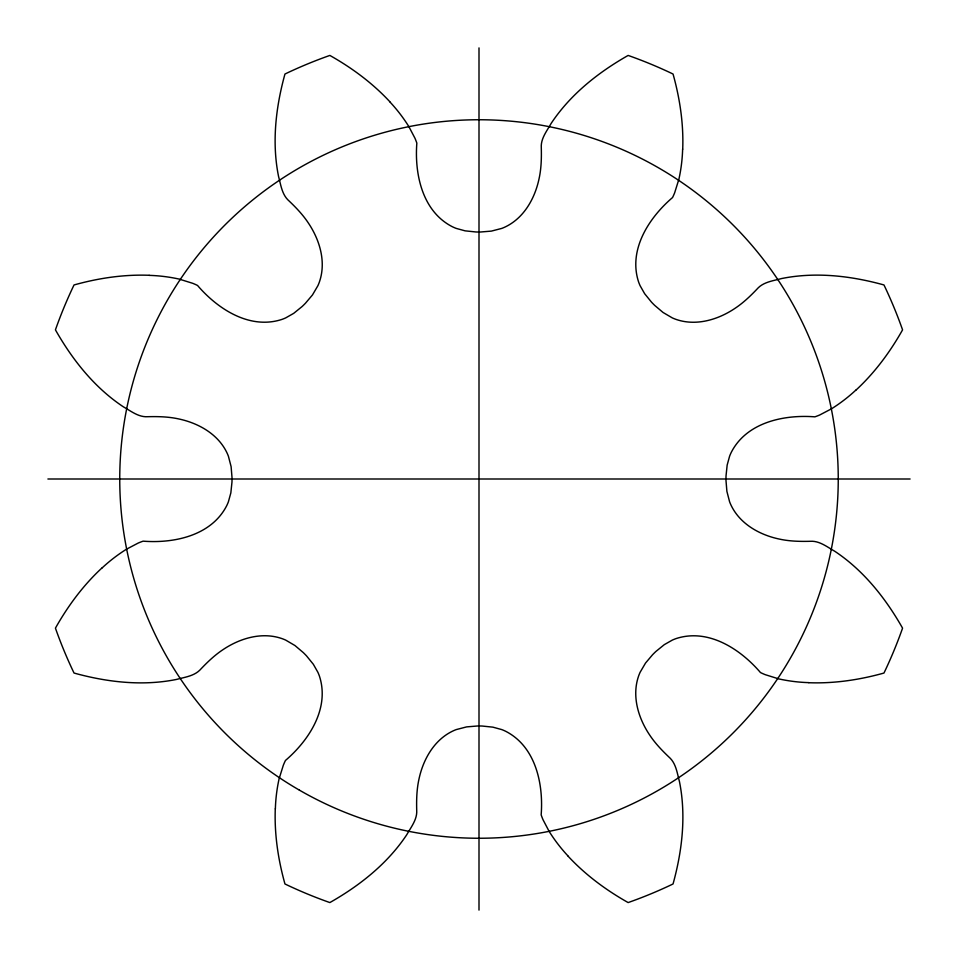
<?xml version="1.0" encoding="UTF-8"?>
<svg xmlns="http://www.w3.org/2000/svg" width="958" height="958" viewBox="0 0 958 958"><rect width="100%" height="100%" fill="white"/><g stroke="black" fill="none" stroke-linecap="round" stroke-linejoin="round"><path stroke-width="1.44" d="M275.281 808.875C274.335 834.226 278.143 859.589 284.957 883.971A449.062 449.062 0 0 0 329.851 902.568C359.741 885.623 387.619 863.565 406.779 834.693C411.054 827.113 417.389 819.341 416.706 810.229C416.431 799.942 416.694 789.56 418.897 779.465C422.957 760.017 433.663 740.546 452.032 731.421A45.649 45.649 0 0 1 456.248 729.589L466.618 726.894L477.443 725.996A95.692 95.692 0 0 1 482.114 726.032L492.903 727.158L501.752 729.589A45.649 45.649 0 0 1 505.968 731.433C535.75 746.881 543.557 784.039 541.162 814.875A66.294 66.294 0 0 0 543.042 819.773L549.114 831.364A161.136 161.136 0 0 0 568.262 856.248M682.719 149.125C683.665 123.774 679.857 98.411 673.043 74.029A449.062 449.062 0 0 0 628.149 55.432C598.259 72.377 570.381 94.435 551.221 123.307C546.946 130.887 540.611 138.659 541.294 147.772C541.569 158.058 541.306 168.44 539.103 178.535C535.043 197.983 524.337 217.454 505.968 226.579A45.649 45.649 0 0 1 501.752 228.411L491.382 231.106L480.557 232.004A95.692 95.692 0 0 1 475.886 231.968L465.097 230.842L456.248 228.411A45.649 45.649 0 0 1 452.032 226.567C422.25 211.119 414.443 173.961 416.838 143.125A66.294 66.294 0 0 0 414.958 138.227L408.886 126.636A161.136 161.136 0 0 0 389.738 101.752M279.425 777.74L283.329 765.238A66.294 66.294 0 0 1 285.46 760.46C308.955 740.342 329.708 708.549 319.577 676.564A45.649 45.649 0 0 0 317.888 672.288L313.35 664.301L306.524 655.883A95.692 95.692 0 0 0 303.243 652.554L294.956 645.536L285.712 640.112A45.649 45.649 0 0 0 281.436 638.423C261.486 631.717 239.608 638.399 222.747 649.823C214.149 655.535 206.736 662.804 199.671 670.289C193.588 676.18 184.355 677.282 176.428 679.45C142.455 686.311 107.152 682.204 74.029 673.043A449.062 449.062 0 0 1 55.432 628.149C67.85 606.091 83.095 585.458 101.692 568.202M678.575 180.26L674.671 192.762A66.294 66.294 0 0 1 672.54 197.54C649.045 217.658 628.292 249.451 638.423 281.436A45.649 45.649 0 0 0 640.112 285.712L644.65 293.699L651.476 302.117A95.692 95.692 0 0 0 654.757 305.446L663.044 312.464L672.288 317.888A45.649 45.649 0 0 0 676.564 319.577C696.514 326.283 718.392 319.601 735.253 308.177C743.851 302.465 751.264 295.196 758.329 287.711C764.412 281.82 773.645 280.718 781.572 278.55C815.545 271.689 850.848 275.796 883.971 284.957A449.062 449.062 0 0 1 902.568 329.851C890.15 351.909 874.905 372.542 856.308 389.798M47.9 479L910.1 479M149.125 275.281C123.774 274.335 98.411 278.143 74.029 284.957A449.062 449.062 0 0 0 55.432 329.851C72.377 359.741 94.435 387.619 123.307 406.779C130.887 411.054 138.659 417.389 147.772 416.706C158.058 416.431 168.44 416.694 178.535 418.897C197.983 422.957 217.454 433.663 226.579 452.032A45.649 45.649 0 0 1 228.411 456.248L231.106 466.618L232.004 477.443A95.692 95.692 0 0 1 231.968 482.114L230.842 492.903L228.411 501.752A45.649 45.649 0 0 1 226.567 505.968C211.119 535.75 173.961 543.557 143.125 541.162A66.294 66.294 0 0 0 138.227 543.042L126.636 549.114A161.136 161.136 0 0 0 101.752 568.262M808.875 682.719C834.226 683.665 859.589 679.857 883.971 673.043A449.062 449.062 0 0 0 902.568 628.149C885.623 598.259 863.565 570.381 834.693 551.221C827.113 546.946 819.341 540.611 810.229 541.294C799.942 541.569 789.56 541.306 779.465 539.103C760.017 535.043 740.546 524.337 731.421 505.968A45.649 45.649 0 0 1 729.589 501.752L726.894 491.382L725.996 480.557A95.692 95.692 0 0 1 726.032 475.886L727.158 465.097L729.589 456.248A45.649 45.649 0 0 1 731.433 452.032C746.881 422.25 784.039 414.443 814.875 416.838A66.294 66.294 0 0 0 819.773 414.958L831.364 408.886A161.136 161.136 0 0 0 856.248 389.738M180.26 279.425L192.762 283.329A66.294 66.294 0 0 1 197.54 285.46C217.658 308.955 249.451 329.708 281.436 319.577A45.649 45.649 0 0 0 285.712 317.888L293.699 313.35L302.117 306.524A95.692 95.692 0 0 0 305.446 303.243L312.464 294.956L317.888 285.712A45.649 45.649 0 0 0 319.577 281.436C326.283 261.486 319.601 239.608 308.177 222.747C302.465 214.149 295.196 206.736 287.711 199.671C281.82 193.588 280.718 184.355 278.55 176.428C271.689 142.455 275.796 107.152 284.957 74.029A449.062 449.062 0 0 1 329.851 55.432C351.909 67.85 372.542 83.095 389.798 101.692M777.74 678.575L765.238 674.671A66.294 66.294 0 0 1 760.46 672.54C740.342 649.045 708.549 628.292 676.564 638.423A45.649 45.649 0 0 0 672.288 640.112L664.301 644.65L655.883 651.476A95.692 95.692 0 0 0 652.554 654.757L645.536 663.044L640.112 672.288A45.649 45.649 0 0 0 638.423 676.564C631.717 696.514 638.399 718.392 649.823 735.253C655.535 743.851 662.804 751.264 670.289 758.329C676.18 764.412 677.282 773.645 679.45 781.572C686.311 815.545 682.204 850.848 673.043 883.971A449.062 449.062 0 0 1 628.149 902.568C606.091 890.15 585.458 874.905 568.202 856.308M479 47.9L479 910.1M808.875 682.635A161.136 161.136 0 0 1 777.716 678.659M682.635 149.125A161.136 161.136 0 0 1 678.659 180.284M149.125 275.365A161.136 161.136 0 0 1 180.284 279.341M275.365 808.875A161.136 161.136 0 0 1 279.341 777.716M299.375 790.122A359.25 359.25 0 0 0 838.25 479A359.25 359.25 0 0 0 299.375 167.878A359.25 359.25 0 0 0 299.375 790.122"/></g></svg>
